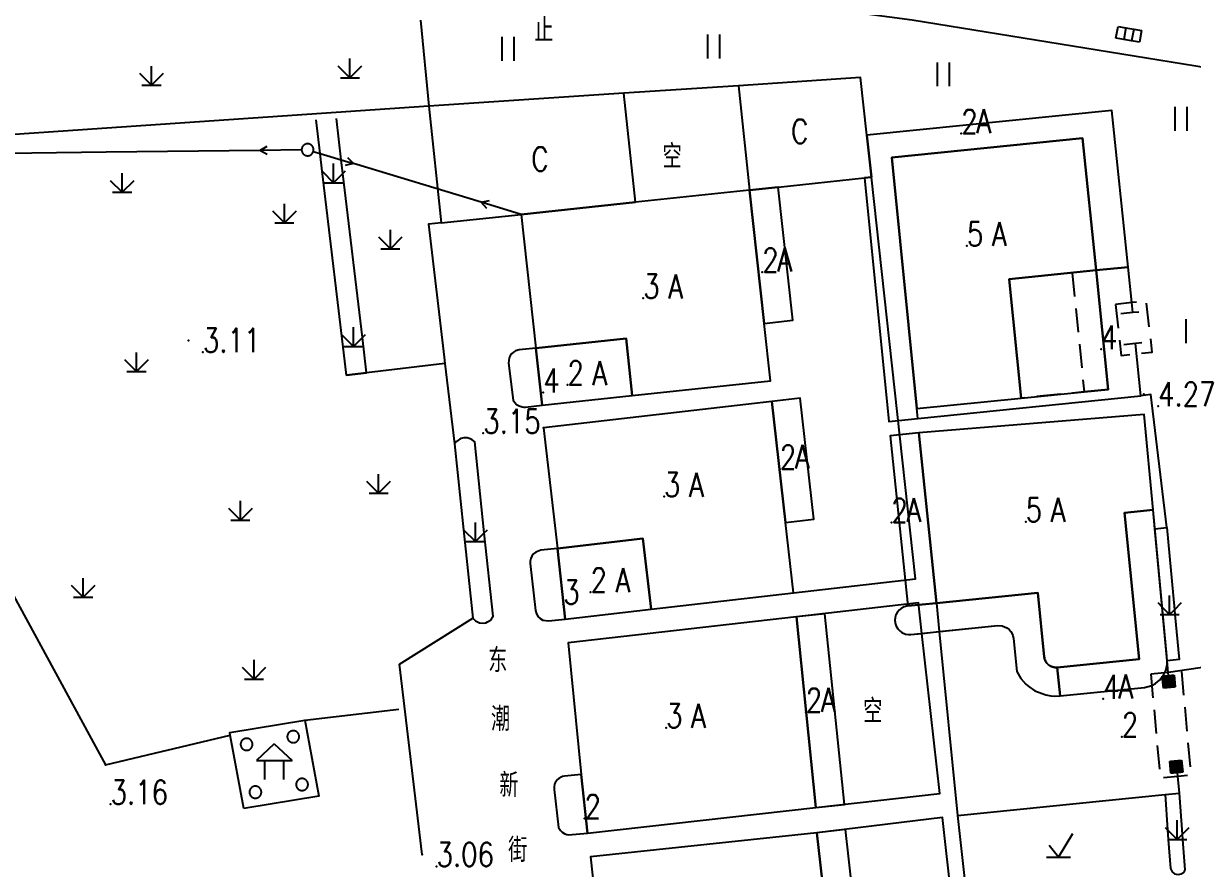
# Model space of a CAD drawing. Extents: x 500064 to 501389, y 2542464 to 2545400.
# Drawn here: x 500770.46 to 500819.33, y 2543014.38 to 2543049.73 of the extents above; entities that cross this region are included whole.
import ezdxf

# ---------------------------------------------------------------- set-up
doc = ezdxf.new("R2010")
doc.units = 0
doc.header["$LTSCALE"] = 0.5
doc.linetypes.add('CENTER', pattern=[50.8, 31.75, -6.35, 6.35, -6.35])
doc.layers.add('地形图', color=8, linetype='CONTINUOUS')
doc.styles.add('HZ', font='romans.shx', dxfattribs={"width": 0.8, "bigfont": 'hztxt.shx'})

msp = doc.modelspace()

# ---------------------------------------------------------------- linework, layer by layer
at = {"layer": '地形图'}
for points in [[(500667.086, 2543059.063), (500671.663, 2543058.737), (500684.461, 2543058.144), (500689.064, 2543057.915), (500705.932, 2543057.077), (500710.07, 2543056.872), (500726.55, 2543055.955), (500731.18, 2543055.76), (500747.451, 2543054.939), (500752.565, 2543054.786), (500772.233, 2543053.71), (500774.105, 2543053.65), (500776.098, 2543053.586), (500787.249, 2543052.788), (500791.817, 2543051.983), (500807.609, 2543049.873), (500822.039, 2543047.532), (500849.473, 2543047.696), (500851.093, 2543047.54), (500854.561, 2543045.209), (500852.669, 2543030.836), (500850.956, 2543030.305), (500835.436, 2543022.613)], [(500787.054, 2543049.854), (500787.401, 2543046.263)], [(500816.124, 2543049.105), (500816.209, 2543049.597)], [(500816.209, 2543049.597), (500816.539, 2543049.54), (500816.865, 2543049.484), (500817.195, 2543049.427)], [(500816.539, 2543049.54), (500816.454, 2543049.048)], [(500816.865, 2543049.484), (500816.779, 2543048.991)], [(500790.472, 2543048.164), (500790.472, 2543049.164)], [(500790.972, 2543048.164), (500790.972, 2543049.164)], [(500799.061, 2543048.255), (500799.061, 2543049.255)], [(500799.561, 2543048.255), (500799.561, 2543049.255)], [(500817.109, 2543048.934), (500816.779, 2543048.991), (500816.454, 2543049.048), (500816.124, 2543049.105)], [(500817.195, 2543049.427), (500817.109, 2543048.934)], [(500784.107, 2543047.454), (500784.107, 2543048.254)], [(500808.664, 2543047.094), (500808.664, 2543048.094)], [(500809.164, 2543047.094), (500809.164, 2543048.094)], [(500775.313, 2543047.643), (500775.813, 2543047.143)], [(500775.813, 2543047.143), (500775.813, 2543047.943)], [(500775.813, 2543047.143), (500776.313, 2543047.643)], [(500783.607, 2543047.954), (500784.107, 2543047.454)], [(500784.107, 2543047.454), (500784.607, 2543047.954)], [(500775.413, 2543047.143), (500775.813, 2543047.143), (500776.213, 2543047.143)], [(500783.707, 2543047.454), (500784.107, 2543047.454), (500784.507, 2543047.454)], [(500800.348, 2543047.12), (500795.554, 2543046.803)], [(500787.401, 2543046.263), (500773.941, 2543045.341), (500758.721, 2543044.299), (500758.598, 2543045.883), (500749.7, 2543044.436), (500749.78, 2543043.976)], [(500818.602, 2543045.236), (500818.602, 2543046.236)], [(500819.102, 2543045.236), (500819.102, 2543046.236)], [(500788.078, 2543035.504), (500784.801, 2543035.116), (500783.957, 2543035.016), (500782.947, 2543043.539), (500782.859, 2543044.282), (500782.692, 2543045.69)], [(500783.957, 2543035.016), (500784.801, 2543035.116), (500784.627, 2543036.588), (500783.814, 2543043.45), (500783.747, 2543044.013), (500783.542, 2543045.748)], [(500780.337, 2543044.415), (500780.641, 2543044.596)], [(500782.337, 2543044.19), (500782.353, 2543044.19), (500782.369, 2543044.192), (500782.384, 2543044.194), (500782.399, 2543044.198), (500782.414, 2543044.202), (500782.429, 2543044.207), (500782.444, 2543044.214), (500782.458, 2543044.221), (500782.471, 2543044.229), (500782.484, 2543044.237), (500782.497, 2543044.247), (500782.508, 2543044.257), (500782.519, 2543044.269), (500782.53, 2543044.28), (500782.539, 2543044.293), (500782.548, 2543044.306), (500782.556, 2543044.319), (500782.563, 2543044.333), (500782.57, 2543044.348), (500782.575, 2543044.362), (500782.576, 2543044.367), (500782.579, 2543044.378), (500782.583, 2543044.393), (500782.585, 2543044.408), (500782.587, 2543044.424), (500782.587, 2543044.44), (500782.587, 2543044.455), (500782.585, 2543044.471), (500782.583, 2543044.487), (500782.579, 2543044.502), (500782.575, 2543044.517), (500782.57, 2543044.532), (500782.563, 2543044.546), (500782.556, 2543044.56), (500782.548, 2543044.574), (500782.539, 2543044.587), (500782.53, 2543044.599), (500782.519, 2543044.611), (500782.508, 2543044.622), (500782.497, 2543044.632), (500782.484, 2543044.642), (500782.471, 2543044.651), (500782.458, 2543044.659), (500782.444, 2543044.666), (500782.429, 2543044.672), (500782.414, 2543044.677), (500782.399, 2543044.682), (500782.384, 2543044.685), (500782.369, 2543044.688), (500782.353, 2543044.689), (500782.337, 2543044.69), (500782.321, 2543044.689), (500782.306, 2543044.688), (500782.29, 2543044.685), (500782.275, 2543044.682), (500782.26, 2543044.677), (500782.245, 2543044.672), (500782.231, 2543044.666), (500782.217, 2543044.659), (500782.203, 2543044.651), (500782.19, 2543044.642), (500782.178, 2543044.632), (500782.166, 2543044.622), (500782.155, 2543044.611), (500782.145, 2543044.599), (500782.135, 2543044.587), (500782.126, 2543044.574), (500782.118, 2543044.56), (500782.111, 2543044.546), (500782.105, 2543044.532), (500782.099, 2543044.517), (500782.095, 2543044.502), (500782.092, 2543044.487), (500782.089, 2543044.471), (500782.088, 2543044.455), (500782.087, 2543044.44), (500782.087, 2543044.437), (500782.088, 2543044.424), (500782.089, 2543044.408), (500782.092, 2543044.393), (500782.095, 2543044.378), (500782.099, 2543044.362), (500782.105, 2543044.348), (500782.111, 2543044.333), (500782.118, 2543044.319), (500782.126, 2543044.306), (500782.135, 2543044.293), (500782.145, 2543044.28), (500782.155, 2543044.269), (500782.166, 2543044.257), (500782.178, 2543044.247), (500782.19, 2543044.237), (500782.203, 2543044.229), (500782.217, 2543044.221), (500782.231, 2543044.214), (500782.245, 2543044.207), (500782.26, 2543044.202), (500782.275, 2543044.198), (500782.29, 2543044.194), (500782.306, 2543044.192), (500782.321, 2543044.19), (500782.337, 2543044.19)], [(500780.337, 2543044.415), (500773.922, 2543044.336), (500767.698, 2543044.259)], [(500782.087, 2543044.437), (500780.337, 2543044.415)], [(500780.646, 2543044.242), (500780.337, 2543044.415)], [(500782.576, 2543044.367), (500782.859, 2543044.282), (500783.747, 2543044.013), (500784.252, 2543043.861)], [(500784.01, 2543044.118), (500784.252, 2543043.861)], [(500758.495, 2543044.033), (500759.007, 2543040.888), (500760.311, 2543037.311), (500761.437, 2543036.708), (500764.797, 2543037.224), (500766.609, 2543032.118), (500773.469, 2543019.487), (500773.887, 2543018.718), (500779.107, 2543019.96)], [(500783.425, 2543043.061), (500783.425, 2543043.861)], [(500784.252, 2543043.861), (500783.907, 2543043.78)], [(500789.592, 2543042.245), (500784.252, 2543043.861)], [(500774.087, 2543043.162), (500774.587, 2543042.662)], [(500774.587, 2543042.662), (500774.587, 2543043.462)], [(500774.587, 2543042.662), (500775.087, 2543043.162)], [(500782.925, 2543043.561), (500782.947, 2543043.539), (500783.425, 2543043.061)], [(500783.425, 2543043.061), (500783.814, 2543043.45), (500783.925, 2543043.561)], [(500802.644, 2543025.913), (500807.747, 2543026.498), (500805.907, 2543043.298)], [(500774.187, 2543042.662), (500774.587, 2543042.662), (500774.987, 2543042.662)], [(500783.025, 2543043.061), (500783.425, 2543043.061), (500783.825, 2543043.061)], [(500781.367, 2543041.383), (500781.367, 2543042.183)], [(500789.592, 2543042.245), (500789.936, 2543042.326)], [(500791.267, 2543041.738), (500789.592, 2543042.245)], [(500789.834, 2543041.987), (500789.592, 2543042.245)], [(500780.867, 2543041.883), (500781.367, 2543041.383)], [(500781.367, 2543041.383), (500781.867, 2543041.883)], [(500780.967, 2543041.383), (500781.367, 2543041.383), (500781.767, 2543041.383)], [(500787.917, 2543041.388), (500787.388, 2543041.326), (500788.047, 2543035.768)], [(500785.296, 2543040.795), (500785.796, 2543040.295)], [(500785.796, 2543040.295), (500785.796, 2543041.095)], [(500785.796, 2543040.295), (500786.296, 2543040.795)], [(500785.396, 2543040.295), (500785.796, 2543040.295), (500786.196, 2543040.295)], [(500814.298, 2543039.3), (500814.397, 2543038.306)], [(500815.293, 2543039.403), (500815.791, 2543034.414), (500814.796, 2543034.314)], [(500816.824, 2543037.632), (500816.783, 2543038.048), (500816.637, 2543039.528), (500815.293, 2543039.403)], [(500814.447, 2543037.808), (500814.546, 2543036.813)], [(500816.099, 2543037.967), (500816.214, 2543036.975)], [(500816.984, 2543038.071), (500816.783, 2543038.048), (500816.1, 2543037.968)], [(500817.517, 2543037.032), (500817.402, 2543038.025)], [(500817.073, 2543037.656), (500816.824, 2543037.632), (500816.326, 2543037.583)], [(500819.059, 2543036.356), (500819.059, 2543037.356)], [(500784.258, 2543036.219), (500784.258, 2543037.019)], [(500783.758, 2543036.719), (500784.258, 2543036.219)], [(500784.258, 2543036.219), (500784.627, 2543036.588), (500784.758, 2543036.719)], [(500795.91, 2543034.16), (500795.656, 2543036.551), (500791.877, 2543036.148)], [(500807.847, 2543033.208), (500817.167, 2543034.148), (500816.946, 2543036.337)], [(500814.596, 2543036.316), (500814.696, 2543035.321)], [(500816.272, 2543036.478), (500816.347, 2543035.834), (500816.7, 2543035.875)], [(500817.2, 2543036.362), (500816.946, 2543036.337), (500816.454, 2543036.289)], [(500817.196, 2543035.933), (500817.638, 2543035.984), (500817.575, 2543036.535)], [(500775.189, 2543035.169), (500775.189, 2543035.969)], [(500783.858, 2543036.219), (500784.258, 2543036.219), (500784.658, 2543036.219)], [(500788.047, 2543035.768), (500788.078, 2543035.504), (500788.477, 2543032.138)], [(500791.877, 2543036.148), (500791.181, 2543036.073), (500791.022, 2543036.028), (500790.941, 2543035.98), (500790.86, 2543035.907), (500790.805, 2543035.83), (500790.764, 2543035.742), (500790.738, 2543035.522), (500790.931, 2543033.974), (500790.995, 2543033.869), (500791.07, 2543033.793), (500791.175, 2543033.727), (500791.306, 2543033.686), (500791.373, 2543033.68), (500791.441, 2543033.683), (500792.137, 2543033.758)], [(500774.689, 2543035.669), (500775.189, 2543035.169)], [(500775.189, 2543035.169), (500775.689, 2543035.669)], [(500774.789, 2543035.169), (500775.189, 2543035.169), (500775.589, 2543035.169)], [(500814.745, 2543034.823), (500814.796, 2543034.314), (500814.309, 2543034.266)], [(500812.319, 2543034.068), (500812.16, 2543034.052)], [(500813.812, 2543034.217), (500812.817, 2543034.118)], [(500818.243, 2543028.644), (500817.586, 2543034.201), (500817.167, 2543034.148)], [(500789.674, 2543024.645), (500789.783, 2543024.664), (500789.863, 2543024.695), (500789.976, 2543024.774), (500790.037, 2543024.841), (500790.069, 2543024.891), (500790.092, 2543024.938), (500789.724, 2543028.426), (500789.322, 2543032.228), (500789.216, 2543032.314), (500789.13, 2543032.357), (500789.005, 2543032.39), (500788.872, 2543032.391), (500788.753, 2543032.363), (500788.704, 2543032.343), (500788.611, 2543032.286), (500788.559, 2543032.242), (500788.477, 2543032.138), (500788.856, 2543028.551), (500789.247, 2543024.848), (500789.356, 2543024.738), (500789.519, 2543024.66), (500789.674, 2543024.645)], [(500785.306, 2543030.08), (500785.306, 2543030.88)], [(500784.806, 2543030.58), (500785.306, 2543030.08)], [(500785.306, 2543030.08), (500785.806, 2543030.58)], [(500784.906, 2543030.08), (500785.306, 2543030.08), (500785.706, 2543030.08)], [(500779.028, 2543029.456), (500779.528, 2543028.956)], [(500779.528, 2543028.956), (500779.528, 2543029.756)], [(500779.528, 2543028.956), (500780.028, 2543029.456)], [(500779.128, 2543028.956), (500779.528, 2543028.956), (500779.928, 2543028.956)], [(500818.332, 2543022.331), (500818.321, 2543022.453), (500818.309, 2543022.585), (500818.263, 2543023.071), (500818.082, 2543025.004), (500818.053, 2543025.318), (500817.747, 2543028.586), (500817.672, 2543029.386)], [(500788.852, 2543028.554), (500788.856, 2543028.551), (500789.352, 2543028.054)], [(500789.352, 2543028.054), (500789.352, 2543028.854)], [(500789.352, 2543028.054), (500789.724, 2543028.426), (500789.852, 2543028.554)], [(500817.747, 2543028.586), (500818.243, 2543028.644), (500818.566, 2543025.203), (500818.584, 2543025.004), (500818.76, 2543023.13), (500818.263, 2543023.071)], [(500788.952, 2543028.054), (500789.352, 2543028.054), (500789.752, 2543028.054)], [(500792.777, 2543027.768), (500796.354, 2543028.179), (500796.692, 2543025.23)], [(500792.777, 2543027.768), (500792.081, 2543027.691), (500791.875, 2543027.619), (500791.783, 2543027.547), (500791.704, 2543027.444), (500791.662, 2543027.351), (500791.638, 2543027.234), (500791.64, 2543027.138), (500791.859, 2543025.182), (500791.9, 2543025.031), (500791.973, 2543024.916), (500792.053, 2543024.839), (500792.166, 2543024.775), (500792.411, 2543024.74), (500793.107, 2543024.818)], [(500772.959, 2543025.728), (500772.959, 2543026.528)], [(500772.459, 2543026.228), (500772.959, 2543025.728)], [(500772.959, 2543025.728), (500773.459, 2543026.228)], [(500772.559, 2543025.728), (500772.959, 2543025.728), (500773.359, 2543025.728)], [(500803.577, 2543016.938), (500808.757, 2543017.518), (500808.01, 2543024.217), (500807.867, 2543025.498), (500802.765, 2543024.916)], [(500817.867, 2543025.504), (500818.053, 2543025.318), (500818.367, 2543025.004)], [(500818.367, 2543025.004), (500818.367, 2543025.804)], [(500818.367, 2543025.004), (500818.566, 2543025.203), (500818.867, 2543025.504)], [(500807.425, 2543025.368), (500807.267, 2543025.33), (500807.141, 2543025.263), (500807.073, 2543025.208), (500806.979, 2543025.095), (500806.926, 2543024.995), (500806.893, 2543024.882), (500806.882, 2543024.758), (500806.904, 2543024.606), (500806.939, 2543024.513), (500807.001, 2543024.408), (500807.099, 2543024.305), (500807.17, 2543024.254), (500807.327, 2543024.187), (500807.456, 2543024.166), (500807.546, 2543024.169), (500808.01, 2543024.217), (500808.735, 2543024.291), (500811.182, 2543024.542), (500811.372, 2543024.531), (500811.558, 2543024.455), (500811.657, 2543024.378), (500811.726, 2543024.301), (500811.784, 2543024.204), (500811.811, 2543024.136), (500811.839, 2543024.006), (500811.979, 2543022.624), (500812.15, 2543022.335), (500812.363, 2543022.092), (500812.491, 2543021.98), (500812.728, 2543021.822), (500813.187, 2543021.642), (500813.407, 2543021.603), (500813.563, 2543021.592), (500813.791, 2543021.601)], [(500808.617, 2543025.488), (500808.735, 2543024.291), (500809.497, 2543016.598), (500818.18, 2543017.478), (500818.777, 2543017.538), (500818.712, 2543018.247), (500818.698, 2543018.394)], [(500786.174, 2543022.936), (500789.247, 2543024.848)], [(500817.967, 2543025.004), (500818.082, 2543025.004), (500818.367, 2543025.004), (500818.584, 2543025.004), (500818.767, 2543025.004)], [(500780.099, 2543022.308), (500780.099, 2543023.108)], [(500823.045, 2543023.274), (500818.324, 2543022.586), (500818.309, 2543022.585)], [(500779.599, 2543022.808), (500780.099, 2543022.308)], [(500780.099, 2543022.308), (500780.599, 2543022.808)], [(500787.127, 2543014.968), (500786.174, 2543022.936)], [(500818.388, 2543022.592), (500818.324, 2543022.586), (500818.309, 2543022.585), (500817.581, 2543022.519)], [(500818.967, 2543021.628), (500818.877, 2543022.624)], [(500779.699, 2543022.308), (500780.099, 2543022.308), (500780.499, 2543022.308)], [(500817.58, 2543022.518), (500817.67, 2543021.523)], [(500818.06, 2543022.429), (500818.11, 2543022.433), (500818.159, 2543022.438), (500818.209, 2543022.443), (500818.259, 2543022.447), (500818.309, 2543022.452), (500818.321, 2543022.453), (500818.359, 2543022.457), (500818.408, 2543022.461), (500818.458, 2543022.466), (500818.508, 2543022.47), (500818.558, 2543022.475)], [(500818.106, 2543021.931), (500818.06, 2543022.429)], [(500818.06, 2543022.429), (500818.156, 2543021.936)], [(500818.156, 2543021.936), (500818.11, 2543022.433)], [(500818.11, 2543022.433), (500818.206, 2543021.94)], [(500818.206, 2543021.94), (500818.159, 2543022.438)], [(500818.159, 2543022.438), (500818.255, 2543021.945)], [(500818.255, 2543021.945), (500818.209, 2543022.443)], [(500818.209, 2543022.443), (500818.305, 2543021.949)], [(500818.305, 2543021.949), (500818.259, 2543022.447)], [(500818.259, 2543022.447), (500818.355, 2543021.954)], [(500818.355, 2543021.954), (500818.309, 2543022.452)], [(500818.309, 2543022.452), (500818.332, 2543022.331), (500818.405, 2543021.959)], [(500818.405, 2543021.959), (500818.359, 2543022.457)], [(500818.359, 2543022.457), (500818.454, 2543021.963)], [(500818.454, 2543021.963), (500818.408, 2543022.461)], [(500818.408, 2543022.461), (500818.504, 2543021.968)], [(500818.504, 2543021.968), (500818.458, 2543022.466)], [(500818.458, 2543022.466), (500818.554, 2543021.972)], [(500818.554, 2543021.972), (500818.508, 2543022.47)], [(500818.508, 2543022.47), (500818.604, 2543021.977)], [(500818.558, 2543022.475), (500818.604, 2543021.977)], [(500818.604, 2543021.977), (500818.554, 2543021.972), (500818.504, 2543021.968), (500818.454, 2543021.963), (500818.405, 2543021.959), (500818.355, 2543021.954), (500818.305, 2543021.949), (500818.255, 2543021.945), (500818.206, 2543021.94), (500818.156, 2543021.936), (500818.106, 2543021.931)], [(500819.102, 2543020.135), (500819.012, 2543021.13)], [(500782.22, 2543020.586), (500786.147, 2543021.055)], [(500817.715, 2543021.025), (500817.805, 2543020.029)], [(500779.674, 2543016.891), (500779.107, 2543019.96), (500779.086, 2543020.071), (500782.22, 2543020.586), (500782.808, 2543017.405), (500779.674, 2543016.891)], [(500781.737, 2543019.648), (500781.753, 2543019.649), (500781.768, 2543019.65), (500781.784, 2543019.653), (500781.799, 2543019.656), (500781.814, 2543019.661), (500781.829, 2543019.666), (500781.843, 2543019.672), (500781.857, 2543019.679), (500781.871, 2543019.687), (500781.884, 2543019.696), (500781.896, 2543019.706), (500781.908, 2543019.716), (500781.919, 2543019.727), (500781.93, 2543019.739), (500781.939, 2543019.751), (500781.948, 2543019.764), (500781.956, 2543019.778), (500781.963, 2543019.792), (500781.969, 2543019.806), (500781.975, 2543019.821), (500781.979, 2543019.836), (500781.983, 2543019.852), (500781.985, 2543019.867), (500781.986, 2543019.883), (500781.987, 2543019.898), (500781.986, 2543019.914), (500781.985, 2543019.93), (500781.983, 2543019.945), (500781.979, 2543019.961), (500781.975, 2543019.976), (500781.969, 2543019.99), (500781.963, 2543020.005), (500781.956, 2543020.019), (500781.948, 2543020.032), (500781.939, 2543020.045), (500781.93, 2543020.058), (500781.919, 2543020.07), (500781.908, 2543020.081), (500781.896, 2543020.091), (500781.884, 2543020.101), (500781.871, 2543020.109), (500781.857, 2543020.117), (500781.843, 2543020.125), (500781.829, 2543020.131), (500781.814, 2543020.136), (500781.799, 2543020.141), (500781.784, 2543020.144), (500781.768, 2543020.146), (500781.753, 2543020.148), (500781.737, 2543020.148), (500781.721, 2543020.148), (500781.706, 2543020.146), (500781.69, 2543020.144), (500781.675, 2543020.141), (500781.66, 2543020.136), (500781.645, 2543020.131), (500781.631, 2543020.125), (500781.617, 2543020.117), (500781.603, 2543020.109), (500781.59, 2543020.101), (500781.578, 2543020.091), (500781.566, 2543020.081), (500781.555, 2543020.07), (500781.544, 2543020.058), (500781.535, 2543020.045), (500781.526, 2543020.032), (500781.518, 2543020.019), (500781.511, 2543020.005), (500781.505, 2543019.99), (500781.499, 2543019.976), (500781.495, 2543019.961), (500781.491, 2543019.945), (500781.489, 2543019.93), (500781.487, 2543019.914), (500781.487, 2543019.898), (500781.487, 2543019.883), (500781.489, 2543019.867), (500781.491, 2543019.852), (500781.495, 2543019.836), (500781.499, 2543019.821), (500781.505, 2543019.806), (500781.511, 2543019.792), (500781.518, 2543019.778), (500781.526, 2543019.764), (500781.535, 2543019.751), (500781.544, 2543019.739), (500781.555, 2543019.727), (500781.566, 2543019.716), (500781.578, 2543019.706), (500781.59, 2543019.696), (500781.603, 2543019.687), (500781.617, 2543019.679), (500781.631, 2543019.672), (500781.645, 2543019.666), (500781.66, 2543019.661), (500781.675, 2543019.656), (500781.69, 2543019.653), (500781.706, 2543019.65), (500781.721, 2543019.649), (500781.737, 2543019.648)], [(500779.787, 2543019.328), (500779.803, 2543019.329), (500779.818, 2543019.33), (500779.834, 2543019.333), (500779.849, 2543019.336), (500779.864, 2543019.341), (500779.879, 2543019.346), (500779.893, 2543019.352), (500779.907, 2543019.359), (500779.921, 2543019.367), (500779.934, 2543019.376), (500779.946, 2543019.386), (500779.958, 2543019.396), (500779.969, 2543019.407), (500779.98, 2543019.419), (500779.989, 2543019.431), (500779.998, 2543019.444), (500780.006, 2543019.458), (500780.013, 2543019.472), (500780.019, 2543019.486), (500780.025, 2543019.501), (500780.029, 2543019.516), (500780.033, 2543019.531), (500780.035, 2543019.547), (500780.036, 2543019.563), (500780.037, 2543019.578), (500780.036, 2543019.594), (500780.035, 2543019.61), (500780.033, 2543019.625), (500780.029, 2543019.641), (500780.025, 2543019.656), (500780.019, 2543019.67), (500780.013, 2543019.685), (500780.006, 2543019.699), (500779.998, 2543019.712), (500779.989, 2543019.725), (500779.98, 2543019.738), (500779.969, 2543019.749), (500779.958, 2543019.761), (500779.946, 2543019.771), (500779.934, 2543019.781), (500779.921, 2543019.789), (500779.907, 2543019.797), (500779.893, 2543019.805), (500779.879, 2543019.811), (500779.864, 2543019.816), (500779.849, 2543019.821), (500779.834, 2543019.824), (500779.818, 2543019.826), (500779.803, 2543019.828), (500779.787, 2543019.828), (500779.771, 2543019.828), (500779.756, 2543019.826), (500779.74, 2543019.824), (500779.725, 2543019.821), (500779.71, 2543019.816), (500779.695, 2543019.811), (500779.68, 2543019.805), (500779.667, 2543019.797), (500779.653, 2543019.789), (500779.64, 2543019.781), (500779.628, 2543019.771), (500779.616, 2543019.761), (500779.605, 2543019.749), (500779.594, 2543019.738), (500779.585, 2543019.725), (500779.576, 2543019.712), (500779.568, 2543019.699), (500779.561, 2543019.685), (500779.555, 2543019.67), (500779.549, 2543019.656), (500779.545, 2543019.641), (500779.541, 2543019.625), (500779.539, 2543019.61), (500779.537, 2543019.594), (500779.537, 2543019.578), (500779.537, 2543019.563), (500779.539, 2543019.547), (500779.541, 2543019.531), (500779.545, 2543019.516), (500779.549, 2543019.501), (500779.555, 2543019.486), (500779.561, 2543019.472), (500779.568, 2543019.458), (500779.576, 2543019.444), (500779.585, 2543019.431), (500779.594, 2543019.419), (500779.605, 2543019.407), (500779.616, 2543019.396), (500779.628, 2543019.386), (500779.64, 2543019.376), (500779.653, 2543019.367), (500779.667, 2543019.359), (500779.68, 2543019.352), (500779.695, 2543019.346), (500779.71, 2543019.341), (500779.725, 2543019.336), (500779.74, 2543019.333), (500779.756, 2543019.33), (500779.771, 2543019.329), (500779.787, 2543019.328)], [(500819.237, 2543018.641), (500819.147, 2543019.637)], [(500780.946, 2543019.602), (500780.196, 2543018.902)], [(500780.946, 2543019.602), (500781.696, 2543018.902)], [(500817.85, 2543019.531), (500817.94, 2543018.535)], [(500780.196, 2543018.902), (500780.546, 2543018.902), (500781.346, 2543018.902), (500781.696, 2543018.902)], [(500780.546, 2543018.102), (500780.546, 2543018.902)], [(500781.346, 2543018.102), (500781.346, 2543018.902)], [(500818.37, 2543018.866), (500818.419, 2543018.871), (500818.469, 2543018.875), (500818.519, 2543018.88), (500818.569, 2543018.884), (500818.619, 2543018.889), (500818.668, 2543018.893), (500818.718, 2543018.898), (500818.768, 2543018.903), (500818.818, 2543018.907), (500818.867, 2543018.912)], [(500818.415, 2543018.368), (500818.37, 2543018.866)], [(500818.37, 2543018.866), (500818.465, 2543018.373)], [(500818.465, 2543018.373), (500818.419, 2543018.871)], [(500818.419, 2543018.871), (500818.515, 2543018.377)], [(500818.515, 2543018.377), (500818.469, 2543018.875)], [(500818.469, 2543018.875), (500818.565, 2543018.382)], [(500818.565, 2543018.382), (500818.519, 2543018.88)], [(500818.519, 2543018.88), (500818.615, 2543018.386)], [(500818.615, 2543018.386), (500818.569, 2543018.884)], [(500818.569, 2543018.884), (500818.664, 2543018.391)], [(500818.664, 2543018.391), (500818.619, 2543018.889)], [(500818.619, 2543018.889), (500818.714, 2543018.396)], [(500818.714, 2543018.396), (500818.668, 2543018.893)], [(500818.668, 2543018.893), (500818.764, 2543018.4)], [(500818.764, 2543018.4), (500818.718, 2543018.898)], [(500818.718, 2543018.898), (500818.814, 2543018.405)], [(500818.814, 2543018.405), (500818.768, 2543018.903)], [(500818.768, 2543018.903), (500818.863, 2543018.409)], [(500818.863, 2543018.409), (500818.818, 2543018.907)], [(500818.818, 2543018.907), (500818.913, 2543018.414)], [(500818.867, 2543018.912), (500818.913, 2543018.414)], [(500793.777, 2543018.318), (500793.081, 2543018.244), (500792.992, 2543018.227), (500792.934, 2543018.206), (500792.844, 2543018.155), (500792.788, 2543018.108), (500792.735, 2543018.048), (500792.687, 2543017.972), (500792.661, 2543017.91), (500792.637, 2543017.808), (500792.637, 2543017.694), (500792.825, 2543016.102), (500792.904, 2543015.972), (500792.973, 2543015.903), (500793.093, 2543015.832), (500793.167, 2543015.806), (500793.241, 2543015.794), (500794.037, 2543015.868)], [(500818.116, 2543018.193), (500818.712, 2543018.247), (500819.112, 2543018.283)], [(500818.913, 2543018.414), (500818.863, 2543018.409), (500818.814, 2543018.405), (500818.764, 2543018.4), (500818.714, 2543018.396), (500818.698, 2543018.394), (500818.664, 2543018.391), (500818.615, 2543018.386), (500818.565, 2543018.382), (500818.515, 2543018.377), (500818.465, 2543018.373), (500818.415, 2543018.368)], [(500780.157, 2543017.328), (500780.173, 2543017.329), (500780.188, 2543017.33), (500780.204, 2543017.333), (500780.219, 2543017.336), (500780.234, 2543017.341), (500780.249, 2543017.346), (500780.263, 2543017.352), (500780.277, 2543017.359), (500780.291, 2543017.367), (500780.304, 2543017.376), (500780.316, 2543017.386), (500780.328, 2543017.396), (500780.339, 2543017.407), (500780.35, 2543017.419), (500780.359, 2543017.431), (500780.368, 2543017.444), (500780.376, 2543017.458), (500780.383, 2543017.472), (500780.389, 2543017.486), (500780.395, 2543017.501), (500780.399, 2543017.516), (500780.403, 2543017.531), (500780.405, 2543017.547), (500780.406, 2543017.563), (500780.407, 2543017.578), (500780.406, 2543017.594), (500780.405, 2543017.61), (500780.403, 2543017.625), (500780.399, 2543017.641), (500780.395, 2543017.656), (500780.389, 2543017.67), (500780.383, 2543017.685), (500780.376, 2543017.699), (500780.368, 2543017.712), (500780.359, 2543017.725), (500780.35, 2543017.738), (500780.339, 2543017.749), (500780.328, 2543017.761), (500780.316, 2543017.771), (500780.304, 2543017.781), (500780.291, 2543017.789), (500780.277, 2543017.797), (500780.263, 2543017.805), (500780.249, 2543017.811), (500780.234, 2543017.816), (500780.219, 2543017.821), (500780.204, 2543017.824), (500780.188, 2543017.826), (500780.173, 2543017.828), (500780.157, 2543017.828), (500780.141, 2543017.828), (500780.126, 2543017.826), (500780.11, 2543017.824), (500780.095, 2543017.821), (500780.08, 2543017.816), (500780.065, 2543017.811), (500780.051, 2543017.805), (500780.037, 2543017.797), (500780.023, 2543017.789), (500780.01, 2543017.781), (500779.998, 2543017.771), (500779.986, 2543017.761), (500779.975, 2543017.749), (500779.964, 2543017.738), (500779.955, 2543017.725), (500779.946, 2543017.712), (500779.938, 2543017.699), (500779.931, 2543017.685), (500779.925, 2543017.67), (500779.919, 2543017.656), (500779.915, 2543017.641), (500779.911, 2543017.625), (500779.909, 2543017.61), (500779.907, 2543017.594), (500779.907, 2543017.578), (500779.907, 2543017.563), (500779.909, 2543017.547), (500779.911, 2543017.531), (500779.915, 2543017.516), (500779.919, 2543017.501), (500779.925, 2543017.486), (500779.931, 2543017.472), (500779.938, 2543017.458), (500779.946, 2543017.444), (500779.955, 2543017.431), (500779.964, 2543017.419), (500779.975, 2543017.407), (500779.986, 2543017.396), (500779.998, 2543017.386), (500780.01, 2543017.376), (500780.023, 2543017.367), (500780.037, 2543017.359), (500780.051, 2543017.352), (500780.065, 2543017.346), (500780.08, 2543017.341), (500780.095, 2543017.336), (500780.11, 2543017.333), (500780.126, 2543017.33), (500780.141, 2543017.329), (500780.157, 2543017.328)], [(500782.107, 2543017.648), (500782.123, 2543017.649), (500782.138, 2543017.65), (500782.154, 2543017.653), (500782.169, 2543017.656), (500782.184, 2543017.661), (500782.199, 2543017.666), (500782.213, 2543017.672), (500782.227, 2543017.679), (500782.241, 2543017.687), (500782.254, 2543017.696), (500782.266, 2543017.706), (500782.278, 2543017.716), (500782.289, 2543017.727), (500782.3, 2543017.739), (500782.309, 2543017.751), (500782.318, 2543017.764), (500782.326, 2543017.778), (500782.333, 2543017.792), (500782.339, 2543017.806), (500782.345, 2543017.821), (500782.349, 2543017.836), (500782.353, 2543017.852), (500782.355, 2543017.867), (500782.356, 2543017.883), (500782.357, 2543017.898), (500782.356, 2543017.914), (500782.355, 2543017.93), (500782.353, 2543017.945), (500782.349, 2543017.961), (500782.345, 2543017.976), (500782.339, 2543017.99), (500782.333, 2543018.005), (500782.326, 2543018.019), (500782.318, 2543018.032), (500782.309, 2543018.045), (500782.3, 2543018.058), (500782.289, 2543018.07), (500782.278, 2543018.081), (500782.266, 2543018.091), (500782.254, 2543018.101), (500782.241, 2543018.109), (500782.227, 2543018.117), (500782.213, 2543018.125), (500782.199, 2543018.131), (500782.184, 2543018.136), (500782.169, 2543018.141), (500782.154, 2543018.144), (500782.138, 2543018.146), (500782.123, 2543018.148), (500782.107, 2543018.148), (500782.091, 2543018.148), (500782.076, 2543018.146), (500782.06, 2543018.144), (500782.045, 2543018.141), (500782.03, 2543018.136), (500782.015, 2543018.131), (500782.001, 2543018.125), (500781.987, 2543018.117), (500781.973, 2543018.109), (500781.96, 2543018.101), (500781.948, 2543018.091), (500781.936, 2543018.081), (500781.925, 2543018.07), (500781.914, 2543018.058), (500781.905, 2543018.045), (500781.896, 2543018.032), (500781.888, 2543018.019), (500781.881, 2543018.005), (500781.875, 2543017.99), (500781.869, 2543017.976), (500781.865, 2543017.961), (500781.861, 2543017.945), (500781.859, 2543017.93), (500781.857, 2543017.914), (500781.857, 2543017.898), (500781.857, 2543017.883), (500781.859, 2543017.867), (500781.861, 2543017.852), (500781.865, 2543017.836), (500781.869, 2543017.821), (500781.875, 2543017.806), (500781.881, 2543017.792), (500781.888, 2543017.778), (500781.896, 2543017.764), (500781.905, 2543017.751), (500781.914, 2543017.739), (500781.925, 2543017.727), (500781.936, 2543017.716), (500781.948, 2543017.706), (500781.96, 2543017.696), (500781.973, 2543017.687), (500781.987, 2543017.679), (500782.001, 2543017.672), (500782.015, 2543017.666), (500782.03, 2543017.661), (500782.045, 2543017.656), (500782.06, 2543017.653), (500782.076, 2543017.65), (500782.091, 2543017.649), (500782.107, 2543017.648)], [(500818.18, 2543017.478), (500818.283, 2543016.006), (500818.311, 2543015.605), (500818.397, 2543014.388), (500818.468, 2543014.246), (500818.565, 2543014.169), (500818.633, 2543014.143), (500818.735, 2543014.132), (500818.855, 2543014.162), (500818.942, 2543014.221), (500818.988, 2543014.276), (500819.017, 2543014.328), (500818.921, 2543015.605), (500818.905, 2543015.826), (500818.777, 2543017.538)], [(500806.457, 2543008.46), (500809.667, 2543009.398), (500808.867, 2543016.518), (500803.627, 2543015.878)], [(500809.497, 2543016.598), (500810.235, 2543009.941), (500817.811, 2543013.878)], [(500818.684, 2543015.605), (500818.684, 2543016.405)], [(500813.726, 2543014.855), (500814.326, 2543015.855)], [(500818.184, 2543016.105), (500818.283, 2543016.006), (500818.684, 2543015.605)], [(500818.684, 2543015.605), (500818.905, 2543015.826), (500819.184, 2543016.105)], [(500813.726, 2543014.855), (500813.326, 2543015.355)], [(500818.284, 2543015.605), (500818.311, 2543015.605), (500818.684, 2543015.605), (500818.921, 2543015.605), (500819.084, 2543015.605)], [(500813.226, 2543014.855), (500813.726, 2543014.855), (500814.226, 2543014.855)]]:
    msp.add_lwpolyline(points, dxfattribs=at)
for points in [[(500805.614, 2543043.266), (500805.907, 2543043.298), (500805.714, 2543045.055), (500805.451, 2543047.458), (500800.348, 2543047.12), (500800.813, 2543042.756), (500802.006, 2543042.882)], [(500796.04, 2543042.247), (500795.554, 2543046.803), (500787.401, 2543046.263), (500787.917, 2543041.388), (500791.267, 2543041.738)], [(500805.614, 2543043.266), (500806.632, 2543033.085), (500807.847, 2543033.208), (500807.806, 2543033.616), (500806.757, 2543044.118), (500814.72, 2543044.922), (500815.293, 2543039.403), (500816.637, 2543039.528), (500815.957, 2543046.078), (500805.714, 2543045.055), (500805.907, 2543043.298)], [(500812.159, 2543034.051), (500811.662, 2543039.026), (500815.293, 2543039.403), (500814.72, 2543044.922), (500806.757, 2543044.118), (500807.806, 2543033.616)], [(500796.04, 2543042.247), (500791.267, 2543041.738), (500791.877, 2543036.148), (500795.656, 2543036.551), (500795.91, 2543034.16), (500801.683, 2543034.776), (500801.421, 2543037.18), (500800.813, 2543042.756)], [(500802.006, 2543042.882), (500800.813, 2543042.756), (500801.421, 2543037.18), (500802.614, 2543037.31)], [(500815.293, 2543039.403), (500811.662, 2543039.026), (500812.159, 2543034.051), (500814.796, 2543034.314), (500815.791, 2543034.414)], [(500795.91, 2543034.16), (500795.656, 2543036.551), (500791.877, 2543036.148), (500792.137, 2543033.758)], [(500792.137, 2543033.758), (500791.877, 2543036.148), (500791.181, 2543036.073), (500791.022, 2543036.028), (500790.941, 2543035.98), (500790.86, 2543035.907), (500790.805, 2543035.83), (500790.764, 2543035.742), (500790.738, 2543035.522), (500790.931, 2543033.974), (500790.995, 2543033.869), (500791.07, 2543033.793), (500791.175, 2543033.727), (500791.306, 2543033.686), (500791.373, 2543033.68), (500791.441, 2543033.683)], [(500802.31, 2543028.856), (500801.734, 2543033.913), (500792.197, 2543032.818), (500792.777, 2543027.768), (500796.354, 2543028.179), (500796.692, 2543025.23), (500802.644, 2543025.913)], [(500802.31, 2543028.856), (500803.502, 2543028.992), (500802.927, 2543034.048), (500801.734, 2543033.913)], [(500807.887, 2543032.598), (500808.617, 2543025.488), (500812.852, 2543025.917), (500813.123, 2543023.242), (500813.13, 2543023.193), (500813.142, 2543023.146), (500813.159, 2543023.1), (500813.18, 2543023.055), (500813.205, 2543023.013), (500813.234, 2543022.974), (500813.268, 2543022.938), (500813.304, 2543022.905), (500813.343, 2543022.876), (500813.386, 2543022.851), (500813.43, 2543022.83), (500813.476, 2543022.813), (500813.524, 2543022.802), (500813.572, 2543022.795), (500813.621, 2543022.792), (500813.67, 2543022.795), (500817.098, 2543023.142), (500816.477, 2543029.265), (500817.672, 2543029.386), (500817.297, 2543033.368)], [(500808.617, 2543025.488), (500807.887, 2543032.598), (500806.693, 2543032.476), (500807.425, 2543025.368)], [(500817.672, 2543029.386), (500816.477, 2543029.265), (500817.098, 2543023.142), (500813.67, 2543022.795), (500813.791, 2543021.601), (500817.31, 2543021.955), (500817.624, 2543022.041), (500817.782, 2543022.128), (500817.95, 2543022.265), (500818.13, 2543022.502), (500818.208, 2543022.673), (500818.264, 2543022.917), (500818.263, 2543023.071), (500818.247, 2543023.259)], [(500792.777, 2543027.768), (500793.107, 2543024.818), (500796.692, 2543025.23), (500796.354, 2543028.179)], [(500792.777, 2543027.768), (500792.081, 2543027.691), (500791.875, 2543027.619), (500791.783, 2543027.547), (500791.704, 2543027.444), (500791.662, 2543027.351), (500791.638, 2543027.234), (500791.64, 2543027.138), (500791.859, 2543025.182), (500791.9, 2543025.031), (500791.973, 2543024.916), (500792.053, 2543024.839), (500792.166, 2543024.775), (500792.411, 2543024.74), (500793.107, 2543024.818)], [(500808.617, 2543025.488), (500807.425, 2543025.368), (500807.267, 2543025.33), (500807.141, 2543025.263), (500807.073, 2543025.208), (500806.979, 2543025.095), (500806.926, 2543024.995), (500806.893, 2543024.882), (500806.882, 2543024.758), (500806.904, 2543024.606), (500806.939, 2543024.513), (500807.001, 2543024.408), (500807.099, 2543024.305), (500807.17, 2543024.254), (500807.327, 2543024.187), (500807.456, 2543024.166), (500807.546, 2543024.169), (500811.182, 2543024.542), (500811.372, 2543024.531), (500811.558, 2543024.455), (500811.657, 2543024.378), (500811.726, 2543024.301), (500811.784, 2543024.204), (500811.811, 2543024.136), (500811.839, 2543024.006), (500811.979, 2543022.624), (500812.15, 2543022.335), (500812.363, 2543022.092), (500812.491, 2543021.98), (500812.728, 2543021.822), (500813.187, 2543021.642), (500813.407, 2543021.603), (500813.563, 2543021.592), (500813.791, 2543021.601), (500813.67, 2543022.795), (500813.621, 2543022.792), (500813.572, 2543022.795), (500813.524, 2543022.802), (500813.476, 2543022.813), (500813.43, 2543022.83), (500813.386, 2543022.851), (500813.343, 2543022.876), (500813.304, 2543022.905), (500813.268, 2543022.938), (500813.234, 2543022.974), (500813.205, 2543023.013), (500813.18, 2543023.055), (500813.159, 2543023.1), (500813.142, 2543023.146), (500813.13, 2543023.193), (500813.123, 2543023.242), (500812.852, 2543025.917)], [(500803.577, 2543016.938), (500804.771, 2543017.059), (500803.959, 2543025.038), (500802.765, 2543024.916)], [(500793.777, 2543018.318), (500794.037, 2543015.868), (500803.577, 2543016.938), (500802.765, 2543024.916), (500793.227, 2543023.828)], [(500794.037, 2543015.868), (500793.777, 2543018.318), (500793.081, 2543018.244), (500792.992, 2543018.227), (500792.934, 2543018.206), (500792.844, 2543018.155), (500792.788, 2543018.108), (500792.735, 2543018.048), (500792.687, 2543017.972), (500792.661, 2543017.91), (500792.637, 2543017.808), (500792.637, 2543017.694), (500792.825, 2543016.102), (500792.904, 2543015.972), (500792.973, 2543015.903), (500793.093, 2543015.832), (500793.167, 2543015.806), (500793.241, 2543015.794)], [(500794.827, 2543008.728), (500799.087, 2543009.178), (500799.327, 2543007.338), (500801.693, 2543007.593), (500804.527, 2543007.898), (500803.627, 2543015.878), (500794.167, 2543014.868)], [(500803.627, 2543015.878), (500804.527, 2543007.898), (500801.693, 2543007.593), (500801.822, 2543006.4), (500805.855, 2543006.834), (500804.818, 2543016.024)]]:
    msp.add_lwpolyline(points, close=True, dxfattribs=at)
at = {"layer": '地形图', "linetype": 'CENTER'}
for p in [(500809.657, 2543045.116, 2), (500809.894, 2543040.423, 5), (500801.339, 2543039.323, 2), (500796.366, 2543038.233, 3), (500777.965, 2543035.974, 3.11), (500815.502, 2543036.098, 4), (500792.19, 2543034.294, 4), (500793.197, 2543034.609, 2), (500817.884, 2543033.721, 4.27), (500789.682, 2543032.588, 3.15), (500802.076, 2543031.085, 2), (500797.234, 2543029.939, 3), (500806.737, 2543028.857, 2), (500812.352, 2543028.886, 5), (500794.165, 2543025.947, 2), (500793.023, 2543025.443, 3), (500815.592, 2543021.479, 4), (500803.161, 2543020.92, 2), (500797.32, 2543020.272, 3), (500816.37, 2543019.891, 2), (500774.105, 2543017.074, 3.16), (500793.917, 2543016.473, 2), (500787.727, 2543014.472, 3.06)]:
    msp.add_point(p, dxfattribs=at)
at = {"layer": '地形图', "ltscale": 10}
for p in [(500777.365, 2543036.47), (500817.284, 2543034.217), (500792.197, 2543032.818), (500773.887, 2543018.718), (500787.127, 2543014.968)]:
    msp.add_point(p, dxfattribs=at)

# ---------------------------------------------------------------- texts
at = {"layer": '地形图', "ltscale": 10, "style": 'HZ', "width": 0.8}
for s, p in [('止', (500791.81, 2543048.94)), ('2', (500809.657, 2543045.116)), ('A', (500810.292, 2543045.139)), ('C', (500802.545, 2543044.708)), ('空', (500797.175, 2543043.662)), ('C', (500791.691, 2543043.552)), ('5', (500809.894, 2543040.423)), ('A', (500810.942, 2543040.417)), ('2', (500801.339, 2543039.323)), ('A', (500801.974, 2543039.345)), ('3', (500796.366, 2543038.233)), ('A', (500797.414, 2543038.228)), ('3.11', (500777.965, 2543035.974)), ('4', (500815.502, 2543036.098)), ('4', (500792.19, 2543034.294)), ('2', (500793.197, 2543034.609)), ('A', (500794.245, 2543034.603)), ('4.27', (500817.884, 2543033.721)), ('3.15', (500789.682, 2543032.588)), ('2', (500802.076, 2543031.085)), ('A', (500802.711, 2543031.108)), ('3', (500797.234, 2543029.939)), ('A', (500798.282, 2543029.934)), ('2', (500806.737, 2543028.857)), ('A', (500807.372, 2543028.879)), ('5', (500812.352, 2543028.886)), ('A', (500813.4, 2543028.881)), ('2', (500794.165, 2543025.947)), ('A', (500795.213, 2543025.941)), ('3', (500793.023, 2543025.443)), ('东', (500789.884, 2543022.59)), ('4', (500815.592, 2543021.479)), ('A', (500816.227, 2543021.502)), ('2', (500803.161, 2543020.92)), ('A', (500803.795, 2543020.943)), ('潮', (500790.003, 2543020.138)), ('3', (500797.32, 2543020.272)), ('A', (500798.368, 2543020.266)), ('空', (500805.56, 2543020.47)), ('2', (500816.37, 2543019.891)), ('新', (500790.352, 2543017.371)), ('3.16', (500774.105, 2543017.074)), ('2', (500793.917, 2543016.473)), ('街', (500790.72, 2543014.661)), ('3.06', (500787.727, 2543014.472))]:
    msp.add_text(s, height=1, dxfattribs=at).set_placement(p)

doc.saveas('drawing.dxf')
